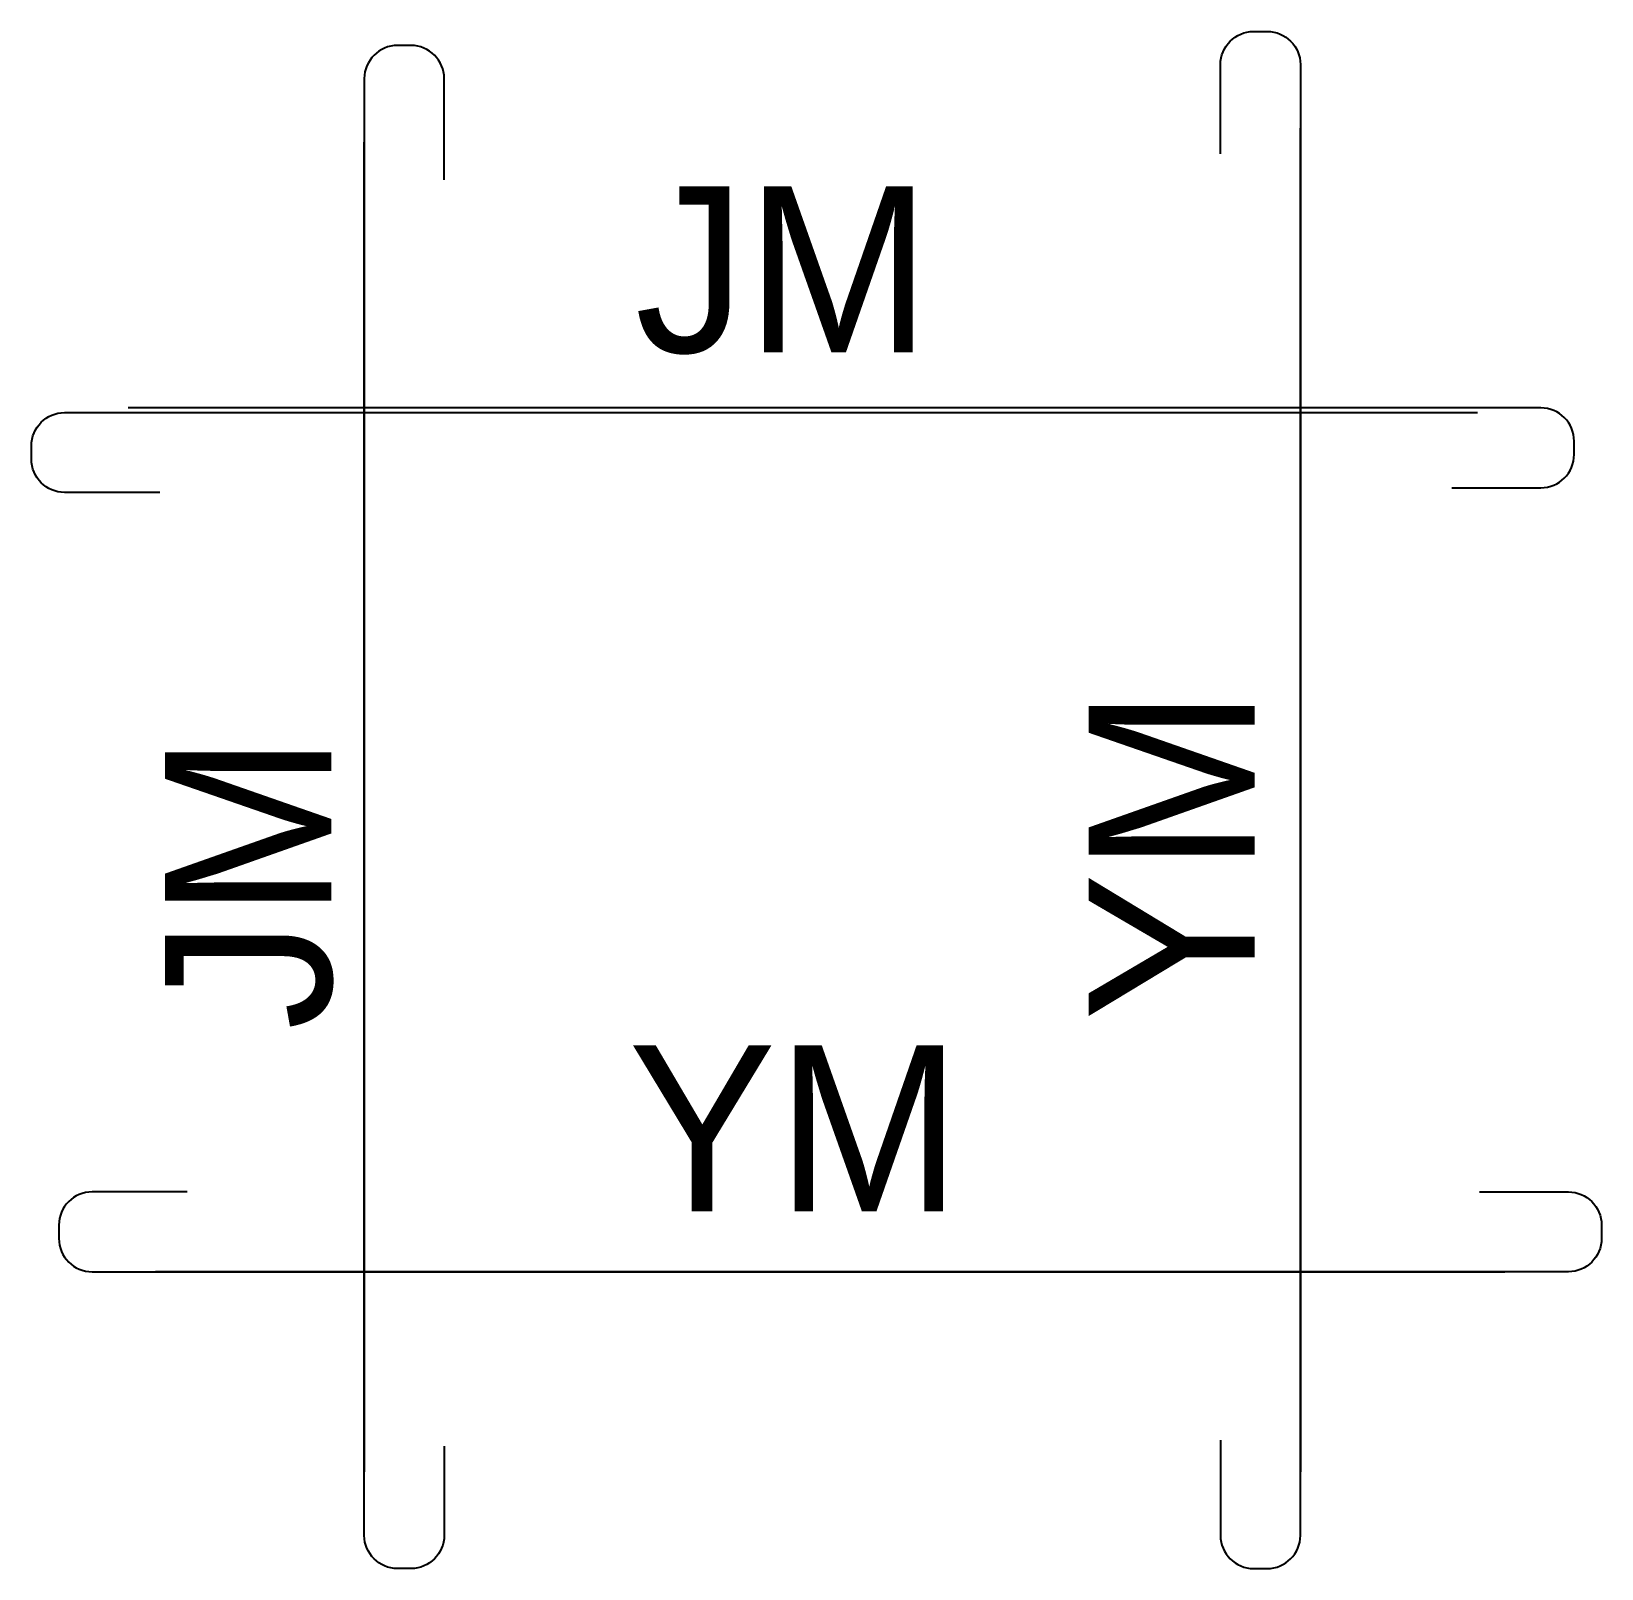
# Model space of a CAD drawing. Header units: metres. Extents: x -79567 to -77204, y -330900 to -328586.
import ezdxf

# ---------------------------------------------------------------- set-up
doc = ezdxf.new("R2010")
doc.units = ezdxf.units.M
doc.layers.add('DIM', color=4, linetype='Continuous')
doc.layers.add('STEEL', color=1, linetype='Continuous')

msp = doc.modelspace()

# ---------------------------------------------------------------- linework, layer by layer
at = {"layer": 'STEEL'}
for points in [[(-77777.28, -328770.03), (-77777.28, -328635.94, -0.41), (-77727.28, -328585.94), (-77706.89, -328585.94, -0.41), (-77656.89, -328635.94), (-77656.89, -330754.56)], [(-78945.42, -328809.44), (-78945.42, -328657.05, 0.41), (-78995.42, -328607.05), (-79015.81, -328607.05, 0.41), (-79065.81, -328657.05), (-79065.81, -330754.56)], [(-78945.42, -330716.08), (-78945.42, -330850.17, -0.41), (-78995.42, -330900.17), (-79015.81, -330900.17, -0.41), (-79065.81, -330850.17), (-79065.81, -328752.65)], [(-77777.28, -330706.93), (-77777.28, -330850.17, 0.41), (-77727.28, -330900.17), (-77706.89, -330900.17, 0.41), (-77656.89, -330850.17), (-77656.89, -328731.55)], [(-77428.95, -329273.08), (-77294.99, -329273.08, 0.41), (-77244.99, -329223.08), (-77244.99, -329202.68, 0.41), (-77294.99, -329152.68), (-79421.13, -329152.68)], [(-79373.62, -329280.11), (-79516.74, -329280.11, -0.41), (-79566.74, -329230.11), (-79566.74, -329209.72, -0.41), (-79516.74, -329159.72), (-77390.59, -329159.72)], [(-79332.27, -330332.95), (-79475.39, -330332.95, 0.41), (-79525.39, -330382.95), (-79525.39, -330403.34, 0.41), (-79475.39, -330453.34), (-77349.25, -330453.34)], [(-77387.6, -330332.95), (-77253.65, -330332.95, -0.41), (-77203.65, -330382.95), (-77203.65, -330403.34, -0.41), (-77253.65, -330453.34), (-79379.79, -330453.34)]]:
    msp.add_lwpolyline(points, format="xyb", dxfattribs=at)

# ---------------------------------------------------------------- texts
at = {"layer": 'DIM'}
for s, p in [('JM', (-78658.68, -329069.12)), ('YM', (-78668.64, -330362.43))]:
    msp.add_text(s, height=250, dxfattribs=at).set_placement(p)
for s, p in [('YM', (-77725.76, -330075.79)), ('JM', (-79115.44, -330089.4))]:
    msp.add_text(s, height=250, rotation=90, dxfattribs=at).set_placement(p)

doc.saveas('drawing.dxf')
